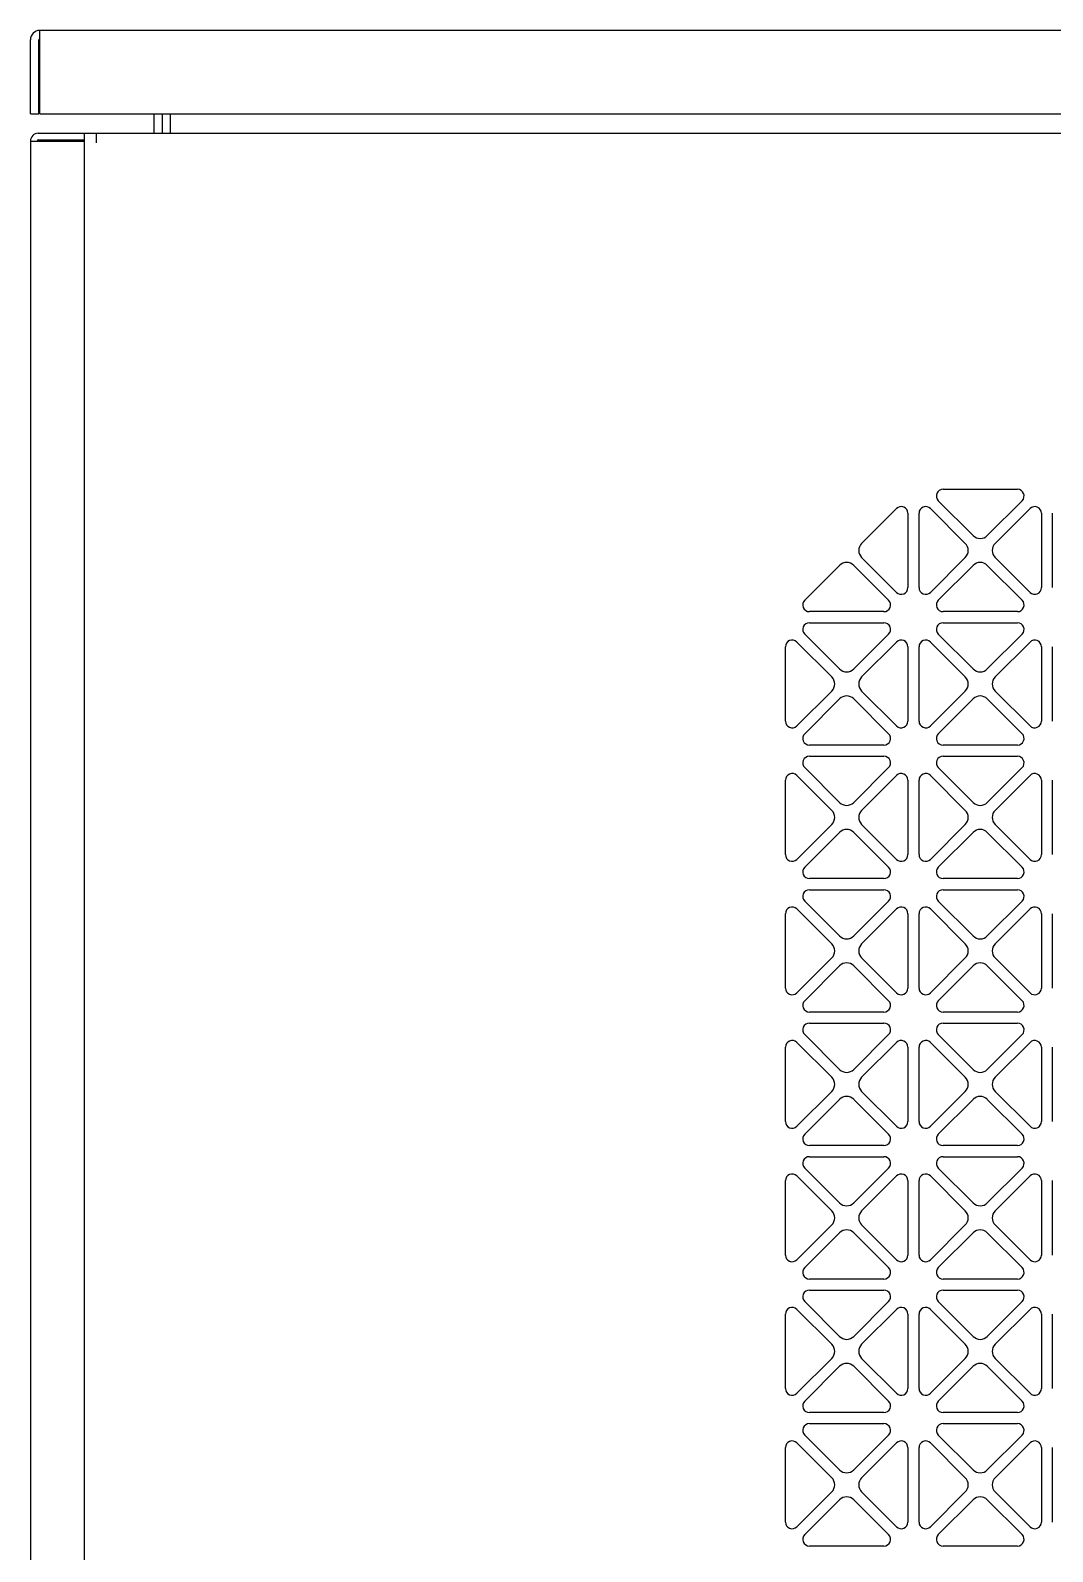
# Model space of a CAD drawing. Header units: millimetres. Extents: x 0 to 87554, y -20854 to 20404.
# Drawn here: x 49724.8 to 49908.5, y -3599.7 to -3326.2 of the extents above; entities that cross this region are included whole.
import ezdxf

# ---------------------------------------------------------------- set-up
doc = ezdxf.new("R2010")
doc.units = ezdxf.units.MM
doc.layers.get('0').update_dxf_attribs({"lineweight": 15})
for name, color, linetype in [('4215-12649_2_1_0', 7, 'Continuous'), ('4215-12649_2_2_0', 7, 'Continuous'), ('4215-12649_2_3_0', 7, 'Continuous'), ('4215-12655_1_0', 7, 'Continuous'), ('4215-12661_1_0', 7, 'Continuous'), ('WANGKONG_0', 7, 'Continuous')]:
    doc.layers.add(name, color=color, linetype=linetype)

# ---------------------------------------------------------------- blocks, each defined once
blk = doc.blocks.new('e4tggg')
at = {"layer": '4215-12649_2_1_0', "color": 87, "linetype": 'Continuous'}
for p, q in [((577.61, 304.3), (577.61, 317.6)), ((579.11, 304.3), (579.11, 317.6)), ((579.31, 304.3), (579.31, 319.3)), ((1310.31, 319.3), (579.31, 319.3)), ((577.61, 304.3), (579.11, 304.3)), ((579.31, 304.3), (1310.31, 304.3))]:
    blk.add_line(p, q, dxfattribs=at)
for radius in [1.7, 0.2]:
    blk.add_arc((579.31, 317.6), radius, 90, 180, dxfattribs=at)
at = {"layer": '4215-12649_2_2_0', "color": 87, "linetype": 'Continuous'}
for p, q in [((599.81, 304.3), (599.81, 300.8)), ((601.31, 304.3), (601.31, 300.8))]:
    blk.add_line(p, q, dxfattribs=at)
at = {"layer": '4215-12649_2_3_0', "color": 87, "linetype": 'Continuous'}
blk.add_line((602.81, 300.8), (602.81, 304.3), dxfattribs=at)
at = {"layer": '4215-12655_1_0', "color": 87, "linetype": 'Continuous'}
for p, q in [((577.61, 299.4), (577.61, -712.7)), ((577.61, 299.4), (587.31, 299.4)), ((579.01, 300.8), (587.31, 300.8)), ((579.01, 299.6), (587.31, 299.6))]:
    blk.add_line(p, q, dxfattribs=at)
for radius in [1.4, 0.2]:
    blk.add_arc((579.01, 299.4), radius, 90, 180, dxfattribs=at)
at = {"layer": '4215-12661_1_0', "color": 87, "linetype": 'Continuous'}
for p, q in [((587.31, -1712.2), (587.31, 300.8)), ((587.31, 300.8), (1301.31, 300.8)), ((589.51, 299.1), (589.51, 300.8))]:
    blk.add_line(p, q, dxfattribs=at)
at = {"layer": 'WANGKONG_0', "color": 87, "linetype": 'Continuous'}
for p, q in [((741.62, 236.8), (755, 236.8)), ((727, 227.07), (733.26, 233.34)), ((735.31, 232.49), (735.31, 219.11)), ((737.31, 219.11), (737.31, 232.49)), ((739.36, 233.34), (745.62, 227.07)), ((747.04, 228.49), (740.77, 234.75)), ((755.85, 234.75), (749.58, 228.49)), ((751, 227.07), (757.26, 233.34)), ((759.31, 232.49), (759.31, 219.11)), ((761.31, 219.11), (761.31, 232.49)), ((733.26, 218.26), (727, 224.53)), ((745.62, 224.53), (739.36, 218.26)), ((757.26, 218.26), (751, 224.53)), ((716.77, 216.85), (723.04, 223.11)), ((725.58, 223.11), (731.85, 216.85)), ((740.77, 216.85), (747.04, 223.11)), ((749.58, 223.11), (755.85, 216.85)), ((731, 214.8), (717.62, 214.8)), ((755, 214.8), (741.62, 214.8)), ((723.04, 204.49), (716.77, 210.75)), ((717.62, 212.8), (731, 212.8)), ((731.85, 210.75), (725.58, 204.49)), ((747.04, 204.49), (740.77, 210.75)), ((741.62, 212.8), (755, 212.8)), ((755.85, 210.75), (749.58, 204.49)), ((713.31, 195.11), (713.31, 208.49)), ((715.36, 209.34), (721.62, 203.07)), ((727, 203.07), (733.26, 209.34)), ((735.31, 208.49), (735.31, 195.11)), ((737.31, 195.11), (737.31, 208.49)), ((739.36, 209.34), (745.62, 203.07)), ((751, 203.07), (757.26, 209.34)), ((759.31, 208.49), (759.31, 195.11)), ((761.31, 195.11), (761.31, 208.49)), ((721.62, 200.53), (715.36, 194.26)), ((733.26, 194.26), (727, 200.53)), ((745.62, 200.53), (739.36, 194.26)), ((757.26, 194.26), (751, 200.53)), ((716.77, 192.85), (723.04, 199.11)), ((725.58, 199.11), (731.85, 192.85)), ((740.77, 192.85), (747.04, 199.11)), ((749.58, 199.11), (755.85, 192.85)), ((731, 190.8), (717.62, 190.8)), ((717.62, 188.8), (731, 188.8)), ((755, 190.8), (741.62, 190.8)), ((741.62, 188.8), (755, 188.8)), ((723.04, 180.49), (716.77, 186.75)), ((731.85, 186.75), (725.58, 180.49)), ((747.04, 180.49), (740.77, 186.75)), ((755.85, 186.75), (749.58, 180.49)), ((713.31, 171.11), (713.31, 184.49)), ((715.36, 185.34), (721.62, 179.07)), ((727, 179.07), (733.26, 185.34)), ((735.31, 184.49), (735.31, 171.11)), ((737.31, 171.11), (737.31, 184.49)), ((739.36, 185.34), (745.62, 179.07)), ((751, 179.07), (757.26, 185.34)), ((759.31, 184.49), (759.31, 171.11)), ((761.31, 171.11), (761.31, 184.49)), ((721.62, 176.53), (715.36, 170.26)), ((716.77, 168.85), (723.04, 175.11)), ((725.58, 175.11), (731.85, 168.85)), ((733.26, 170.26), (727, 176.53)), ((745.62, 176.53), (739.36, 170.26)), ((740.77, 168.85), (747.04, 175.11)), ((749.58, 175.11), (755.85, 168.85)), ((757.26, 170.26), (751, 176.53)), ((731, 166.8), (717.62, 166.8)), ((717.62, 164.8), (731, 164.8)), ((755, 166.8), (741.62, 166.8)), ((741.62, 164.8), (755, 164.8)), ((723.04, 156.49), (716.77, 162.75)), ((731.85, 162.75), (725.58, 156.49)), ((747.04, 156.49), (740.77, 162.75)), ((755.85, 162.75), (749.58, 156.49)), ((713.31, 147.11), (713.31, 160.49)), ((715.36, 161.34), (721.62, 155.07)), ((727, 155.07), (733.26, 161.34)), ((735.31, 160.49), (735.31, 147.11)), ((737.31, 147.11), (737.31, 160.49)), ((739.36, 161.34), (745.62, 155.07)), ((751, 155.07), (757.26, 161.34)), ((759.31, 160.49), (759.31, 147.11)), ((761.31, 147.11), (761.31, 160.49)), ((721.62, 152.53), (715.36, 146.26)), ((716.77, 144.85), (723.04, 151.11)), ((725.58, 151.11), (731.85, 144.85)), ((733.26, 146.26), (727, 152.53)), ((745.62, 152.53), (739.36, 146.26)), ((740.77, 144.85), (747.04, 151.11)), ((749.58, 151.11), (755.85, 144.85)), ((757.26, 146.26), (751, 152.53)), ((731, 142.8), (717.62, 142.8)), ((755, 142.8), (741.62, 142.8)), ((717.62, 140.8), (731, 140.8)), ((741.62, 140.8), (755, 140.8)), ((715.36, 137.34), (721.62, 131.07)), ((723.04, 132.49), (716.77, 138.75)), ((731.85, 138.75), (725.58, 132.49)), ((727, 131.07), (733.26, 137.34)), ((739.36, 137.34), (745.62, 131.07)), ((747.04, 132.49), (740.77, 138.75)), ((755.85, 138.75), (749.58, 132.49)), ((751, 131.07), (757.26, 137.34)), ((713.31, 123.11), (713.31, 136.49)), ((735.31, 136.49), (735.31, 123.11)), ((737.31, 123.11), (737.31, 136.49)), ((759.31, 136.49), (759.31, 123.11)), ((761.31, 123.11), (761.31, 136.49)), ((721.62, 128.53), (715.36, 122.26)), ((716.77, 120.85), (723.04, 127.11)), ((725.58, 127.11), (731.85, 120.85)), ((733.26, 122.26), (727, 128.53)), ((745.62, 128.53), (739.36, 122.26)), ((740.77, 120.85), (747.04, 127.11)), ((749.58, 127.11), (755.85, 120.85)), ((757.26, 122.26), (751, 128.53)), ((731, 118.8), (717.62, 118.8)), ((755, 118.8), (741.62, 118.8)), ((717.62, 116.8), (731, 116.8)), ((741.62, 116.8), (755, 116.8)), ((713.31, 99.11), (713.31, 112.49)), ((715.36, 113.34), (721.62, 107.07)), ((723.04, 108.49), (716.77, 114.75)), ((731.85, 114.75), (725.58, 108.49)), ((727, 107.07), (733.26, 113.34)), ((735.31, 112.49), (735.31, 99.11)), ((737.31, 99.11), (737.31, 112.49)), ((739.36, 113.34), (745.62, 107.07)), ((747.04, 108.49), (740.77, 114.75)), ((755.85, 114.75), (749.58, 108.49)), ((751, 107.07), (757.26, 113.34)), ((759.31, 112.49), (759.31, 99.11)), ((761.31, 99.11), (761.31, 112.49)), ((721.62, 104.53), (715.36, 98.26)), ((733.26, 98.26), (727, 104.53)), ((745.62, 104.53), (739.36, 98.26)), ((757.26, 98.26), (751, 104.53)), ((716.77, 96.85), (723.04, 103.11)), ((725.58, 103.11), (731.85, 96.85)), ((740.77, 96.85), (747.04, 103.11)), ((749.58, 103.11), (755.85, 96.85)), ((731, 94.8), (717.62, 94.8)), ((755, 94.8), (741.62, 94.8)), ((723.04, 84.49), (716.77, 90.75)), ((717.62, 92.8), (731, 92.8)), ((731.85, 90.75), (725.58, 84.49)), ((747.04, 84.49), (740.77, 90.75)), ((741.62, 92.8), (755, 92.8)), ((755.85, 90.75), (749.58, 84.49)), ((713.31, 75.11), (713.31, 88.49)), ((715.36, 89.34), (721.62, 83.07)), ((727, 83.07), (733.26, 89.34)), ((735.31, 88.49), (735.31, 75.11)), ((737.31, 75.11), (737.31, 88.49)), ((739.36, 89.34), (745.62, 83.07)), ((751, 83.07), (757.26, 89.34)), ((759.31, 88.49), (759.31, 75.11)), ((761.31, 75.11), (761.31, 88.49)), ((721.62, 80.53), (715.36, 74.26)), ((733.26, 74.26), (727, 80.53)), ((745.62, 80.53), (739.36, 74.26)), ((757.26, 74.26), (751, 80.53)), ((716.77, 72.85), (723.04, 79.11)), ((725.58, 79.11), (731.85, 72.85)), ((740.77, 72.85), (747.04, 79.11)), ((749.58, 79.11), (755.85, 72.85)), ((731, 70.8), (717.62, 70.8)), ((717.62, 68.8), (731, 68.8)), ((755, 70.8), (741.62, 70.8)), ((741.62, 68.8), (755, 68.8)), ((723.04, 60.49), (716.77, 66.75)), ((731.85, 66.75), (725.58, 60.49)), ((747.04, 60.49), (740.77, 66.75)), ((755.85, 66.75), (749.58, 60.49)), ((713.31, 51.11), (713.31, 64.49)), ((715.36, 65.34), (721.62, 59.07)), ((727, 59.07), (733.26, 65.34)), ((735.31, 64.49), (735.31, 51.11)), ((737.31, 51.11), (737.31, 64.49)), ((739.36, 65.34), (745.62, 59.07)), ((751, 59.07), (757.26, 65.34)), ((759.31, 64.49), (759.31, 51.11)), ((761.31, 51.11), (761.31, 64.49)), ((721.62, 56.53), (715.36, 50.26)), ((716.77, 48.85), (723.04, 55.11)), ((725.58, 55.11), (731.85, 48.85)), ((733.26, 50.26), (727, 56.53)), ((745.62, 56.53), (739.36, 50.26)), ((740.77, 48.85), (747.04, 55.11)), ((749.58, 55.11), (755.85, 48.85)), ((757.26, 50.26), (751, 56.53)), ((731, 46.8), (717.62, 46.8)), ((755, 46.8), (741.62, 46.8))]:
    blk.add_line(p, q, dxfattribs=at)
for centre, radius, start, end in [((741.62, 235.6), 1.2, 90, 225), ((755, 235.6), 1.2, 315, 90), ((734.11, 232.49), 1.2, 0, 135), ((738.51, 232.49), 1.2, 45, 180), ((758.11, 232.49), 1.2, 0, 135), ((728.27, 225.8), 1.8, 135, 225), ((744.35, 225.8), 1.8, 315, 45), ((748.31, 229.76), 1.8, 225, 315), ((752.27, 225.8), 1.8, 135, 225), ((724.31, 221.84), 1.8, 45, 135), ((748.31, 221.84), 1.8, 45, 135), ((734.11, 219.11), 1.2, 225, 0), ((738.51, 219.11), 1.2, 180, 315), ((758.11, 219.11), 1.2, 225, 0), ((717.62, 216), 1.2, 135, 270), ((731, 216), 1.2, 270, 45), ((741.62, 216), 1.2, 135, 270), ((755, 216), 1.2, 270, 45), ((717.62, 211.6), 1.2, 90, 225), ((731, 211.6), 1.2, 315, 90), ((741.62, 211.6), 1.2, 90, 225), ((755, 211.6), 1.2, 315, 90), ((714.51, 208.49), 1.2, 45, 180), ((734.11, 208.49), 1.2, 0, 135), ((738.51, 208.49), 1.2, 45, 180), ((758.11, 208.49), 1.2, 0, 135), ((720.35, 201.8), 1.8, 315, 45), ((724.31, 205.76), 1.8, 225, 315), ((728.27, 201.8), 1.8, 135, 225), ((744.35, 201.8), 1.8, 315, 45), ((748.31, 205.76), 1.8, 225, 315), ((752.27, 201.8), 1.8, 135, 225), ((724.31, 197.84), 1.8, 45, 135), ((748.31, 197.84), 1.8, 45, 135), ((714.51, 195.11), 1.2, 180, 315), ((734.11, 195.11), 1.2, 225, 0), ((738.51, 195.11), 1.2, 180, 315), ((758.11, 195.11), 1.2, 225, 0), ((717.62, 192), 1.2, 135, 270), ((731, 192), 1.2, 270, 45), ((741.62, 192), 1.2, 135, 270), ((755, 192), 1.2, 270, 45), ((717.62, 187.6), 1.2, 90, 225), ((731, 187.6), 1.2, 315, 90), ((741.62, 187.6), 1.2, 90, 225), ((755, 187.6), 1.2, 315, 90), ((714.51, 184.49), 1.2, 45, 180), ((734.11, 184.49), 1.2, 0, 135), ((738.51, 184.49), 1.2, 45, 180), ((758.11, 184.49), 1.2, 0, 135), ((720.35, 177.8), 1.8, 315, 45), ((724.31, 181.76), 1.8, 225, 315), ((728.27, 177.8), 1.8, 135, 225), ((744.35, 177.8), 1.8, 315, 45), ((748.31, 181.76), 1.8, 225, 315), ((752.27, 177.8), 1.8, 135, 225), ((724.31, 173.84), 1.8, 45, 135), ((748.31, 173.84), 1.8, 45, 135), ((714.51, 171.11), 1.2, 180, 315), ((734.11, 171.11), 1.2, 225, 0), ((738.51, 171.11), 1.2, 180, 315), ((758.11, 171.11), 1.2, 225, 0), ((717.62, 168), 1.2, 135, 270), ((731, 168), 1.2, 270, 45), ((741.62, 168), 1.2, 135, 270), ((755, 168), 1.2, 270, 45), ((717.62, 163.6), 1.2, 90, 225), ((731, 163.6), 1.2, 315, 90), ((741.62, 163.6), 1.2, 90, 225), ((755, 163.6), 1.2, 315, 90), ((714.51, 160.49), 1.2, 45, 180), ((734.11, 160.49), 1.2, 0, 135), ((738.51, 160.49), 1.2, 45, 180), ((758.11, 160.49), 1.2, 0, 135), ((724.31, 157.76), 1.8, 225, 315), ((748.31, 157.76), 1.8, 225, 315), ((720.35, 153.8), 1.8, 315, 45), ((728.27, 153.8), 1.8, 135, 225), ((744.35, 153.8), 1.8, 315, 45), ((752.27, 153.8), 1.8, 135, 225), ((724.31, 149.84), 1.8, 45, 135), ((748.31, 149.84), 1.8, 45, 135), ((714.51, 147.11), 1.2, 180, 315), ((734.11, 147.11), 1.2, 225, 0), ((738.51, 147.11), 1.2, 180, 315), ((758.11, 147.11), 1.2, 225, 0), ((717.62, 144), 1.2, 135, 270), ((731, 144), 1.2, 270, 45), ((741.62, 144), 1.2, 135, 270), ((755, 144), 1.2, 270, 45), ((717.62, 139.6), 1.2, 90, 225), ((731, 139.6), 1.2, 315, 90), ((741.62, 139.6), 1.2, 90, 225), ((755, 139.6), 1.2, 315, 90), ((714.51, 136.49), 1.2, 45, 180), ((734.11, 136.49), 1.2, 0, 135), ((738.51, 136.49), 1.2, 45, 180), ((758.11, 136.49), 1.2, 0, 135), ((724.31, 133.76), 1.8, 225, 315), ((748.31, 133.76), 1.8, 225, 315), ((720.35, 129.8), 1.8, 315, 45), ((728.27, 129.8), 1.8, 135, 225), ((744.35, 129.8), 1.8, 315, 45), ((752.27, 129.8), 1.8, 135, 225), ((724.31, 125.84), 1.8, 45, 135), ((748.31, 125.84), 1.8, 45, 135), ((714.51, 123.11), 1.2, 180, 315), ((734.11, 123.11), 1.2, 225, 0), ((738.51, 123.11), 1.2, 180, 315), ((758.11, 123.11), 1.2, 225, 0), ((717.62, 120), 1.2, 135, 270), ((731, 120), 1.2, 270, 45), ((741.62, 120), 1.2, 135, 270), ((755, 120), 1.2, 270, 45), ((717.62, 115.6), 1.2, 90, 225), ((731, 115.6), 1.2, 315, 90), ((741.62, 115.6), 1.2, 90, 225), ((755, 115.6), 1.2, 315, 90), ((714.51, 112.49), 1.2, 45, 180), ((734.11, 112.49), 1.2, 0, 135), ((738.51, 112.49), 1.2, 45, 180), ((758.11, 112.49), 1.2, 0, 135), ((720.35, 105.8), 1.8, 315, 45), ((724.31, 109.76), 1.8, 225, 315), ((728.27, 105.8), 1.8, 135, 225), ((744.35, 105.8), 1.8, 315, 45), ((748.31, 109.76), 1.8, 225, 315), ((752.27, 105.8), 1.8, 135, 225), ((724.31, 101.84), 1.8, 45, 135), ((748.31, 101.84), 1.8, 45, 135), ((714.51, 99.11), 1.2, 180, 315), ((734.11, 99.11), 1.2, 225, 0), ((738.51, 99.11), 1.2, 180, 315), ((758.11, 99.11), 1.2, 225, 0), ((717.62, 96), 1.2, 135, 270), ((731, 96), 1.2, 270, 45), ((741.62, 96), 1.2, 135, 270), ((755, 96), 1.2, 270, 45), ((717.62, 91.6), 1.2, 90, 225), ((731, 91.6), 1.2, 315, 90), ((741.62, 91.6), 1.2, 90, 225), ((755, 91.6), 1.2, 315, 90), ((714.51, 88.49), 1.2, 45, 180), ((734.11, 88.49), 1.2, 0, 135), ((738.51, 88.49), 1.2, 45, 180), ((758.11, 88.49), 1.2, 0, 135), ((720.35, 81.8), 1.8, 315, 45), ((724.31, 85.76), 1.8, 225, 315), ((728.27, 81.8), 1.8, 135, 225), ((744.35, 81.8), 1.8, 315, 45), ((748.31, 85.76), 1.8, 225, 315), ((752.27, 81.8), 1.8, 135, 225), ((724.31, 77.84), 1.8, 45, 135), ((748.31, 77.84), 1.8, 45, 135), ((714.51, 75.11), 1.2, 180, 315), ((734.11, 75.11), 1.2, 225, 0), ((738.51, 75.11), 1.2, 180, 315), ((758.11, 75.11), 1.2, 225, 0), ((717.62, 72), 1.2, 135, 270), ((731, 72), 1.2, 270, 45), ((741.62, 72), 1.2, 135, 270), ((755, 72), 1.2, 270, 45), ((717.62, 67.6), 1.2, 90, 225), ((731, 67.6), 1.2, 315, 90), ((741.62, 67.6), 1.2, 90, 225), ((755, 67.6), 1.2, 315, 90), ((714.51, 64.49), 1.2, 45, 180), ((734.11, 64.49), 1.2, 0, 135), ((738.51, 64.49), 1.2, 45, 180), ((758.11, 64.49), 1.2, 0, 135), ((724.31, 61.76), 1.8, 225, 315), ((748.31, 61.76), 1.8, 225, 315), ((720.35, 57.8), 1.8, 315, 45), ((728.27, 57.8), 1.8, 135, 225), ((744.35, 57.8), 1.8, 315, 45), ((752.27, 57.8), 1.8, 135, 225), ((724.31, 53.84), 1.8, 45, 135), ((748.31, 53.84), 1.8, 45, 135), ((714.51, 51.11), 1.2, 180, 315), ((734.11, 51.11), 1.2, 225, 0), ((738.51, 51.11), 1.2, 180, 315), ((758.11, 51.11), 1.2, 225, 0), ((717.62, 48), 1.2, 135, 270), ((731, 48), 1.2, 270, 45), ((741.62, 48), 1.2, 135, 270), ((755, 48), 1.2, 270, 45)]:
    blk.add_arc(centre, radius, start, end, dxfattribs=at)

msp = doc.modelspace()

# ---------------------------------------------------------------- block references
at = {"lineweight": -3}
msp.add_blockref('e4tggg', (49147.147, -3645.479, 19235.731), dxfattribs=at)

doc.saveas('drawing.dxf')
